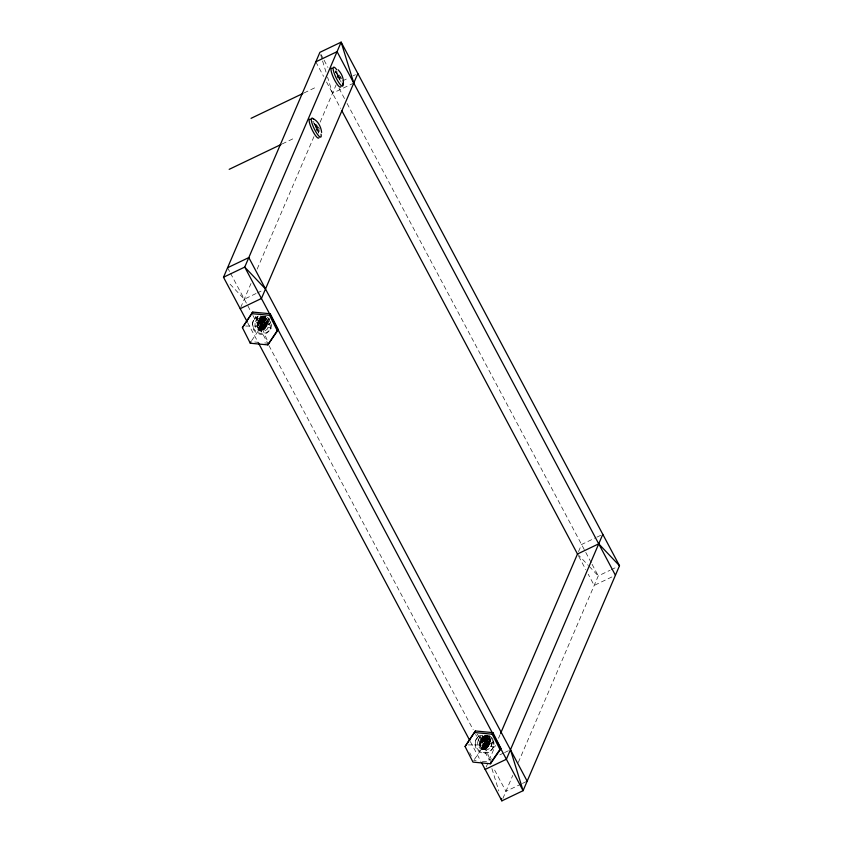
<?xml version="1.0" encoding="UTF-8"?>
<svg xmlns="http://www.w3.org/2000/svg" width="843" height="843" viewBox="0 0 843 843"><rect width="100%" height="100%" fill="white"/><g stroke="black" fill="none" stroke-linecap="round" stroke-linejoin="round"><path stroke-width="0.63" stroke-dasharray="4.21 3.16" d="M315.24 125.892L315.545 125.185L316.757 126.84L317.368 129.885L316.157 128.231M240.708 307.484L250.982 283.511M257.178 269.065L313.954 136.598M317.052 129.369L318.085 126.956M320.15 122.14L336.104 84.922M339.234 78.884L339.529 78.178L337.4 74.184L338.022 77.229M253.048 321.404L253.395 320.614M255.534 321.594L257.979 315.883A7.06 6.765 23.2 0 0 261.572 324.976A7.06 6.765 23.2 0 0 270.824 321.763A9.421 9.02 23.2 0 0 270.318 320.709M257.347 323.333L260.129 316.831M257.21 325.113L259.897 318.833M261.952 324.534L265.081 317.242M264.828 328.327L267.516 322.047M265.882 327.316L268.664 320.814M265.134 324.882L265.577 324.66A4.141 3.962 23.2 0 0 266.946 319.413A4.141 3.962 23.2 0 0 261.636 317.537L261.182 317.748A7.06 6.765 23.2 0 0 256.293 328.38A7.06 6.765 23.2 0 0 268.38 327.463L270.824 321.763M270.181 329.244A9.421 9.02 23.2 0 0 260.603 316.262A9.421 9.02 23.2 0 0 254.07 330.456A9.421 9.02 23.2 0 0 270.181 329.244L270.519 328.443M475.737 740.28L476.074 739.49M478.213 740.47L480.658 734.759A7.06 6.765 23.2 0 0 484.251 743.853A7.06 6.765 23.2 0 0 493.503 740.639L491.058 746.34A7.06 6.765 23.2 0 1 478.982 747.256A7.06 6.765 23.2 0 1 483.882 736.613A7.06 6.765 23.2 0 1 491.058 746.34M480.036 742.209L482.818 735.707A4.71 4.51 23.2 0 0 486.337 742.156A4.71 4.51 23.2 0 0 491.743 737.383M479.888 743.99L482.586 737.709M484.641 743.4L487.76 736.118M487.507 747.204L490.204 740.923M488.561 746.192L491.353 739.69M492.86 748.12L493.197 747.32M486.179 767.056L495.421 745.475M498.519 738.257L500.068 734.643M578.509 551.628L581.565 544.504L595.716 537.718M502.881 798.479L512.744 775.455M518.319 762.441L598.267 575.917L610.058 570.268M251.646 340.604L267.99 316.842M474.335 759.48L490.679 735.718M261.509 316.989L261.952 316.768A4.141 3.962 23.2 0 1 267.273 318.654A4.141 3.962 23.2 0 1 265.893 323.881A4.71 4.51 23.2 0 1 261.267 329.834A4.71 4.51 23.2 0 1 257.536 322.985A4.71 4.51 23.2 0 1 265.408 322.774L265.988 323.838L265.461 324.123A4.141 3.962 23.2 0 1 260.065 322.268A4.141 3.962 23.2 0 1 261.446 317.031A4.141 3.962 23.2 0 0 260.129 322.237A4.141 3.962 23.2 0 0 265.45 324.102M261.341 317.368L261.867 316.957M261.014 318.127L261.551 317.716A4.141 3.962 23.2 0 1 266.873 319.602A4.141 3.962 23.2 0 1 265.492 324.829L265.05 325.071A4.141 3.962 23.2 0 1 259.728 323.185A4.141 3.962 23.2 0 1 261.109 317.959M261.298 318.285L260.856 318.506A4.141 3.962 23.2 0 0 259.412 323.786A4.141 3.962 23.2 0 0 264.734 325.661L265.334 325.229A4.141 3.962 23.2 0 0 266.704 319.982A4.141 3.962 23.2 0 0 261.393 318.106L260.93 318.317A4.141 3.962 23.2 0 0 259.56 323.564A4.141 3.962 23.2 0 0 264.881 325.44M260.361 319.655L260.898 319.234A4.141 3.962 23.2 0 1 266.219 321.12A4.141 3.962 23.2 0 1 264.839 326.357L264.396 326.589M260.571 320.003L260.034 320.414A4.141 3.962 23.2 0 0 258.601 325.693A4.141 3.962 23.2 0 0 263.912 327.558L264.439 327.316A4.141 3.962 23.2 0 0 265.808 322.079A4.141 3.962 23.2 0 0 260.498 320.203M259.95 320.603L260.403 320.382A4.141 3.962 23.2 0 1 265.724 322.268A4.141 3.962 23.2 0 1 264.344 327.495L263.827 327.927M259.876 320.793L260.318 320.572A4.141 3.962 23.2 0 1 265.65 322.458A4.141 3.962 23.2 0 1 264.27 327.685M260.16 320.951L259.633 321.362A4.141 3.962 23.2 0 0 258.253 326.61A4.141 3.962 23.2 0 0 263.574 328.485M259.549 321.552L259.992 321.331A4.141 3.962 23.2 0 1 265.324 323.217A4.141 3.962 23.2 0 1 263.943 328.443M259.307 322.121L259.834 321.71M259.138 322.5L259.591 322.279A4.141 3.962 23.2 0 1 264.913 324.165A4.141 3.962 23.2 0 1 263.532 329.392L263.09 329.634A4.141 3.962 23.2 0 1 257.695 327.779A4.141 3.962 23.2 0 1 259.075 322.553M258.98 322.89L259.507 322.469A4.141 3.962 23.2 0 1 264.828 324.355A4.141 3.962 23.2 0 1 263.448 329.581L263.016 329.824M265.745 324.281L265.208 324.692A4.141 3.962 23.2 0 1 259.823 322.837A4.141 3.962 23.2 0 1 261.204 317.611L261.709 317.337A4.141 3.962 23.2 0 1 267.031 319.223A4.141 3.962 23.2 0 1 265.65 324.45M264.965 325.261L265.419 325.04A4.141 3.962 23.2 0 0 266.788 319.792A4.141 3.962 23.2 0 0 261.467 317.916M264.723 325.83L265.176 325.609A4.141 3.962 23.2 0 0 266.546 320.361A4.141 3.962 23.2 0 0 261.225 318.485L260.687 318.886A4.141 3.962 23.2 0 0 259.244 324.165A4.141 3.962 23.2 0 0 264.565 326.041L265.092 325.798M265.008 325.988L264.481 326.399A4.141 3.962 23.2 0 1 259.159 324.513A4.141 3.962 23.2 0 1 260.54 319.286L260.972 319.044A4.141 3.962 23.2 0 1 266.304 320.93A4.141 3.962 23.2 0 1 264.923 326.157M264.312 326.789L264.765 326.557A4.141 3.962 23.2 0 0 266.135 321.309A4.141 3.962 23.2 0 0 260.824 319.444M263.501 328.686L264.028 328.275M263.785 328.844L263.343 329.065A4.141 3.962 23.2 0 1 257.947 327.21A4.141 3.962 23.2 0 1 259.328 321.984M484.188 735.865L484.641 735.644A4.141 3.962 23.2 0 1 485.125 735.486M483.861 736.624L484.314 736.403A4.141 3.962 23.2 0 1 489.635 738.289A4.141 3.962 23.2 0 1 488.255 743.515L487.739 743.947M483.777 736.814L484.23 736.592A4.141 3.962 23.2 0 1 489.551 738.479A4.141 3.962 23.2 0 1 488.171 743.705M483.619 737.193L484.145 736.782A4.141 3.962 23.2 0 1 489.477 738.668A4.141 3.962 23.2 0 1 488.097 743.895L487.654 744.137M483.376 737.762L483.819 737.541A4.141 3.962 23.2 0 1 489.151 739.427A4.141 3.962 23.2 0 1 487.77 744.654M483.208 738.141L483.745 737.73A4.141 3.962 23.2 0 1 489.066 739.617A4.141 3.962 23.2 0 1 487.686 744.843M483.134 738.342L483.576 738.11A4.141 3.962 23.2 0 1 488.908 739.996A4.141 3.962 23.2 0 1 487.517 745.223M482.881 738.911L483.418 738.489A4.141 3.962 23.2 0 1 488.74 740.386A4.141 3.962 23.2 0 1 487.359 745.612L486.917 745.855M482.723 739.29L483.176 739.069A4.141 3.962 23.2 0 1 488.497 740.955A4.141 3.962 23.2 0 1 487.117 746.181M482.554 739.669L483.092 739.258A4.141 3.962 23.2 0 1 488.413 741.145A4.141 3.962 23.2 0 1 487.033 746.371M482.481 739.859L482.923 739.638A4.141 3.962 23.2 0 1 488.255 741.524A4.141 3.962 23.2 0 1 486.875 746.75L486.348 747.183M482.396 740.049L482.849 739.827A4.141 3.962 23.2 0 1 488.171 741.714L488.677 742.715A4.71 4.51 23.2 0 1 483.956 748.71A4.71 4.51 23.2 0 1 480.215 741.861A4.71 4.51 23.2 0 1 488.097 741.65A4.141 3.962 23.2 0 1 486.79 746.94M481.901 741.187L482.438 740.776A4.141 3.962 23.2 0 1 487.76 742.662A4.141 3.962 23.2 0 1 486.379 747.889L485.937 748.131M481.659 741.766L482.112 741.534A4.141 3.962 23.2 0 1 487.433 743.421A4.141 3.962 23.2 0 1 486.053 748.658L485.61 748.89M481.501 742.146L481.954 741.914A4.141 3.962 23.2 0 1 487.275 743.8A4.141 3.962 23.2 0 1 485.895 749.037L485.452 749.279M487.981 743.378L488.434 743.147A4.141 3.962 23.2 0 0 489.804 737.91A4.141 3.962 23.2 0 0 484.483 736.034L483.945 736.434A4.141 3.962 23.2 0 0 482.502 741.714A4.141 3.962 23.2 0 0 487.823 743.589L488.35 743.347M487.939 744.295L487.412 744.706A4.141 3.962 23.2 0 1 482.08 742.82A4.141 3.962 23.2 0 1 483.471 737.593L483.903 737.351A4.141 3.962 23.2 0 1 489.225 739.237A4.141 3.962 23.2 0 1 487.844 744.464M487.697 744.864L487.243 745.086A4.141 3.962 23.2 0 1 481.922 743.199A4.141 3.962 23.2 0 1 483.302 737.973M487.085 745.465L487.612 745.054A4.141 3.962 23.2 0 0 488.982 739.806A4.141 3.962 23.2 0 0 483.671 737.931M486.832 746.044L487.286 745.813A4.141 3.962 23.2 0 0 488.655 740.575A4.141 3.962 23.2 0 0 483.345 738.7M486.674 746.424L487.201 746.002A4.141 3.962 23.2 0 0 488.571 740.765A4.141 3.962 23.2 0 0 483.26 738.889M487.043 746.382L486.59 746.613A4.141 3.962 23.2 0 1 481.269 744.727A4.141 3.962 23.2 0 1 482.649 739.501M486.516 746.803L486.959 746.582A4.141 3.962 23.2 0 0 488.329 741.334A4.141 3.962 23.2 0 0 483.018 739.459M486.263 747.372L486.717 747.151A4.141 3.962 23.2 0 0 488.086 741.903A4.141 3.962 23.2 0 0 482.765 740.028L482.228 740.428A4.141 3.962 23.2 0 0 480.858 745.676A4.141 3.962 23.2 0 0 486.179 747.551L486.632 747.341M486.021 747.941L486.559 747.53A4.141 3.962 23.2 0 0 487.928 742.283A4.141 3.962 23.2 0 0 482.607 740.407L482.154 740.618A4.141 3.962 23.2 0 0 480.71 745.897A4.141 3.962 23.2 0 0 486.032 747.773M337.558 76.344L338.623 75.828M304.133 92.909L314.745 87.82M342.511 80.907L348.401 78.083M353.122 75.828L355.483 74.7M353.775 83.067L332.532 93.246L327.558 77.124M315.693 127.346L316.757 126.84M282.268 143.911L292.89 138.832M316.61 129.696L317.674 129.19M256.072 293.512L244.28 299.17L228.917 282.974M257.252 292.953L263.153 290.129M596.897 537.16L601.617 534.894M611.238 569.699L615.959 567.444M611.881 576.949L594.189 585.421L588.224 574.199M491.585 758.795L489.225 759.933L475.652 734.401M499.846 754.843L503.387 753.147M504.567 752.588L510.468 749.754M521.269 784.001L505.926 791.345L493.408 767.783M522.449 783.432L527.17 781.176M245.682 326.051L261.277 326.115L274.502 328.665M468.371 744.917L483.956 744.991L497.191 747.541M254.712 341.995L259.718 342.469M264.723 342.943L267.22 343.185M473.64 760.512L476.147 760.755M482.407 761.345L487.402 761.819M335.503 71.539L338.707 75.649L340.456 81.55M577.487 554.009L588.33 565.432M589.236 566.391L598.267 575.917L592.092 564.304M314.228 123.046L317.221 127.441L318.601 132.551M255.345 316.388L261.277 326.115L268.474 343.301M477.37 734.19L483.956 744.991L491.163 762.177M321.099 54.563L323.607 59.284M324.081 60.18L327.927 67.419M339.044 88.315L344.629 98.821M347.063 103.404L591.48 563.145M315.83 61.824L323.586 76.407M326.568 82.024L340.561 108.325M578.677 556.254L585.843 569.71M227.578 267.747L229.96 272.236M230.56 273.364L252.299 314.26M252.911 315.419L268.337 344.429M268.959 345.588L473.186 729.753M247.568 322.532L258.095 342.332M470.352 741.577L480.868 761.377M469.709 752.715L471.395 756.055M320.677 54.806L322.205 59.758M322.584 61.002L326.03 72.161M491.912 768.605L498.793 790.934M313.533 122.024A6.344 1.391 64.4 0 1 313.817 121.782M316.388 124.501A6.344 1.391 64.4 0 1 317.906 127.356M318.538 128.853A6.344 1.391 64.4 0 1 319.349 131.476M312.742 121.54A7.619 1.665 64.4 0 1 313.512 122.288M314.397 123.436A7.619 1.665 64.4 0 1 318.717 133.194M316.062 128.895A7.619 1.665 64.4 0 1 316.789 130.665M313.859 123.352A7.482 1.633 64.4 0 1 317.895 131.508M318.633 127.335A10.495 2.297 64.4 0 1 319.349 129M314.007 123.636A10.495 2.297 64.4 0 1 317.569 130.823M335.43 72.593A6.344 1.391 64.4 0 1 338.254 73.499A6.344 1.391 64.4 0 1 341.246 82.045M335.377 71.276A7.619 1.665 64.4 0 1 339.708 79.158M337.074 76.091A7.619 1.665 64.4 0 1 337.927 77.883M340.488 76.334A10.495 2.297 64.4 0 1 341.541 78.81M337.168 74.89A10.495 2.297 64.4 0 1 337.99 76.523M338.38 77.345A10.495 2.297 64.4 0 1 339.423 79.822M335.725 72.35A7.482 1.633 64.4 0 1 338.422 77.082M260.571 320.013A4.141 3.962 23.2 0 1 265.893 321.889A4.141 3.962 23.2 0 1 264.512 327.116M263.996 327.369A4.141 3.962 23.2 0 1 258.675 325.503A4.141 3.962 23.2 0 1 260.055 320.266M264.597 326.926A4.141 3.962 23.2 0 0 265.977 321.699A4.141 3.962 23.2 0 0 260.656 319.824L260.202 320.034A4.141 3.962 23.2 0 0 258.759 325.314A4.141 3.962 23.2 0 0 264.08 327.179L264.681 326.747A4.141 3.962 23.2 0 0 266.051 321.51A4.141 3.962 23.2 0 0 260.74 319.634L260.276 319.845A4.141 3.962 23.2 0 0 258.906 325.092A4.141 3.962 23.2 0 0 264.228 326.958M261.309 318.296A4.141 3.962 23.2 0 1 266.63 320.171A4.141 3.962 23.2 0 1 265.25 325.398M264.892 325.282A4.141 3.962 23.2 0 1 259.57 323.406A4.141 3.962 23.2 0 1 260.951 318.18M265.292 324.492A4.141 3.962 23.2 0 1 259.971 322.616A4.141 3.962 23.2 0 1 261.351 317.389M261.794 317.158A4.141 3.962 23.2 0 1 267.115 319.033A4.141 3.962 23.2 0 1 265.735 324.26M264.649 325.851A4.141 3.962 23.2 0 1 259.328 323.975A4.141 3.962 23.2 0 1 260.708 318.749M261.14 318.675A4.141 3.962 23.2 0 1 266.462 320.551A4.141 3.962 23.2 0 1 265.081 325.777M259.76 321.91A4.141 3.962 23.2 0 1 265.081 323.786A4.141 3.962 23.2 0 1 263.69 329.012L263.174 329.444A4.141 3.962 23.2 0 1 257.853 327.558A4.141 3.962 23.2 0 1 259.233 322.332L259.676 322.089A4.141 3.962 23.2 0 1 264.997 323.975A4.141 3.962 23.2 0 1 263.617 329.202M263.174 329.276A4.141 3.962 23.2 0 1 257.863 327.4A4.141 3.962 23.2 0 1 259.244 322.174M259.844 321.72A4.141 3.962 23.2 0 1 265.155 323.596A4.141 3.962 23.2 0 1 263.775 328.823M262.932 329.845A4.141 3.962 23.2 0 1 257.621 327.969A4.141 3.962 23.2 0 1 259.001 322.743M263.427 328.707A4.141 3.962 23.2 0 1 258.106 326.831A4.141 3.962 23.2 0 1 259.486 321.604M260.087 321.151A4.141 3.962 23.2 0 1 265.397 323.027A4.141 3.962 23.2 0 1 264.017 328.254M263.754 327.948A4.141 3.962 23.2 0 1 258.432 326.072A4.141 3.962 23.2 0 1 259.813 320.846M264.238 326.799A4.141 3.962 23.2 0 1 258.927 324.924A4.141 3.962 23.2 0 1 260.308 319.697M264.323 326.61A4.141 3.962 23.2 0 1 259.001 324.734A4.141 3.962 23.2 0 1 260.382 319.508M263.827 327.758A4.141 3.962 23.2 0 1 258.516 325.883A4.141 3.962 23.2 0 1 259.897 320.656M259.433 322.679A4.141 3.962 23.2 0 1 264.755 324.544A4.141 3.962 23.2 0 1 263.374 329.782M265.05 324.903A4.141 3.962 23.2 0 1 259.739 323.027A4.141 3.962 23.2 0 1 261.119 317.8M271.277 324.018A9.421 9.02 23.2 0 1 263.743 333.501A9.421 9.02 23.2 0 1 253.005 326.926A9.421 9.02 23.2 0 1 258.295 316.062M265.176 316.104A9.421 9.02 23.2 0 1 266.251 316.589M267.263 317.21A9.421 9.02 23.2 0 1 269.728 319.708M261.193 317.737A7.06 6.765 23.2 0 1 268.38 327.463M269.054 318.506A4.71 4.51 23.2 0 1 263.048 323.132A4.71 4.51 23.2 0 1 260.772 315.851M486.674 746.245A4.141 3.962 23.2 0 1 481.364 744.38A4.141 3.962 23.2 0 1 482.744 739.142M483.998 737.172A4.141 3.962 23.2 0 1 489.309 739.048A4.141 3.962 23.2 0 1 487.928 744.274M487.412 744.538A4.141 3.962 23.2 0 1 482.101 742.662A4.141 3.962 23.2 0 1 483.482 737.435M487.581 744.158A4.141 3.962 23.2 0 1 482.259 742.283A4.141 3.962 23.2 0 1 483.64 737.056M487.654 743.969A4.141 3.962 23.2 0 1 482.344 742.093A4.141 3.962 23.2 0 1 483.724 736.866M484.398 736.224A4.141 3.962 23.2 0 1 489.72 738.099A4.141 3.962 23.2 0 1 488.339 743.326M487.907 743.4A4.141 3.962 23.2 0 1 482.586 741.524A4.141 3.962 23.2 0 1 483.966 736.297M488.497 742.946A4.141 3.962 23.2 0 0 489.878 737.72A4.141 3.962 23.2 0 0 484.567 735.844L484.103 736.055A4.141 3.962 23.2 0 0 482.733 741.303A4.141 3.962 23.2 0 0 488.055 743.168L488.592 742.767A4.141 3.962 23.2 0 0 487.644 735.581M487.254 744.917A4.141 3.962 23.2 0 1 481.933 743.041A4.141 3.962 23.2 0 1 483.313 737.815M487.085 745.296A4.141 3.962 23.2 0 1 481.774 743.421A4.141 3.962 23.2 0 1 483.155 738.194M485.378 749.29A4.141 3.962 23.2 0 1 480.057 747.414A4.141 3.962 23.2 0 1 481.437 742.188M486.843 745.865A4.141 3.962 23.2 0 1 481.522 744A4.141 3.962 23.2 0 1 482.902 738.763M488.065 743.01A4.141 3.962 23.2 0 1 482.744 741.145A4.141 3.962 23.2 0 1 484.124 735.907M482.365 740.976A4.141 3.962 23.2 0 1 487.675 742.852A4.141 3.962 23.2 0 1 486.295 748.078M485.779 748.342A4.141 3.962 23.2 0 1 480.468 746.466A4.141 3.962 23.2 0 1 481.848 741.239M482.523 740.597A4.141 3.962 23.2 0 1 487.844 742.472A4.141 3.962 23.2 0 1 486.464 747.699M485.947 747.962A4.141 3.962 23.2 0 1 480.626 746.087A4.141 3.962 23.2 0 1 482.006 740.86M485.536 748.911A4.141 3.962 23.2 0 1 480.225 747.035A4.141 3.962 23.2 0 1 481.606 741.808M486.137 748.458A4.141 3.962 23.2 0 0 487.517 743.231A4.141 3.962 23.2 0 0 482.196 741.355L481.743 741.577A4.141 3.962 23.2 0 0 480.299 746.845A4.141 3.962 23.2 0 0 485.621 748.721L486.232 748.289A4.141 3.962 23.2 0 0 487.602 743.041A4.141 3.962 23.2 0 0 482.28 741.166L481.827 741.376A4.141 3.962 23.2 0 0 480.384 746.656A4.141 3.962 23.2 0 0 485.705 748.531M482.691 740.217A4.141 3.962 23.2 0 1 488.002 742.093A4.141 3.962 23.2 0 1 486.622 747.32M486.19 747.393A4.141 3.962 23.2 0 1 480.868 745.518A4.141 3.962 23.2 0 1 482.259 740.291M486.337 747.172A4.141 3.962 23.2 0 1 481.026 745.296A4.141 3.962 23.2 0 1 482.407 740.07M486.358 747.014A4.141 3.962 23.2 0 1 481.037 745.138A4.141 3.962 23.2 0 1 482.417 739.912M487.001 745.486A4.141 3.962 23.2 0 1 481.69 743.61A4.141 3.962 23.2 0 1 483.071 738.384M486.601 746.434A4.141 3.962 23.2 0 1 481.279 744.569A4.141 3.962 23.2 0 1 482.66 739.332M486.432 746.824A4.141 3.962 23.2 0 1 481.121 744.949A4.141 3.962 23.2 0 1 482.502 739.722M487.739 743.779A4.141 3.962 23.2 0 1 482.428 741.903A4.141 3.962 23.2 0 1 483.808 736.677M487.812 743.747A4.141 3.962 23.2 0 1 482.491 741.872A4.141 3.962 23.2 0 1 483.871 736.645M486.39 735.412A9.421 9.02 23.2 0 1 491.89 749.733A9.421 9.02 23.2 0 1 476.316 748.7A9.421 9.02 23.2 0 1 482.891 735.18M493.461 740.649A9.421 9.02 23.2 0 1 487.57 752.114A9.421 9.02 23.2 0 1 475.694 745.802A9.421 9.02 23.2 0 1 482.08 734.59M488.94 735.465A9.421 9.02 23.2 0 1 490.868 736.814M491.69 737.657A9.421 9.02 23.2 0 1 493.007 739.585M260.245 320.761L259.792 320.983A4.141 3.962 23.2 0 0 258.348 326.262A4.141 3.962 23.2 0 0 263.669 328.138L264.196 327.895A4.141 3.962 23.2 0 0 265.566 322.648A4.141 3.962 23.2 0 0 260.245 320.772M259.918 321.52L259.465 321.741A4.141 3.962 23.2 0 0 258.095 326.989A4.141 3.962 23.2 0 0 263.416 328.865L263.87 328.654A4.141 3.962 23.2 0 0 265.239 323.406A4.141 3.962 23.2 0 0 259.918 321.531M259.265 323.038L258.812 323.269A4.141 3.962 23.2 0 0 257.442 328.507A4.141 3.962 23.2 0 0 262.763 330.382L263.216 330.171A4.141 3.962 23.2 0 0 264.586 324.924A4.141 3.962 23.2 0 0 259.275 323.059M483.503 738.299L483.05 738.531A4.141 3.962 23.2 0 0 481.68 743.768A4.141 3.962 23.2 0 0 486.991 745.644L487.454 745.433A4.141 3.962 23.2 0 0 488.824 740.186A4.141 3.962 23.2 0 0 483.503 738.32"/><path stroke-width="1.26" d="M343.08 84.722C344.344 79.316 341.815 73.741 338.169 69.821M246.988 321.436L223.5 277.252L319.908 52.319L341.141 42.15L619.5 565.748L523.092 790.681L501.859 800.85L481.458 762.472M242.405 327.621L252.721 312.089L270.234 313.754L278.116 329.36L277.431 330.941L267.8 344.882L250.276 343.227L242.405 327.621L252.721 312.089M357.843 73.562L261.435 298.496L240.202 308.675M250.276 343.227L250.961 341.636M277.431 330.941L269.56 315.335L270.234 313.754M267.8 344.882L277.368 330.435M465.083 746.498L475.399 730.965L492.923 732.63L500.795 748.236L500.12 749.817L490.478 763.758L472.965 762.104L465.083 746.498L475.399 730.965M500.12 749.817L492.238 734.211L492.923 732.63M500.584 733.442L577.487 554.009L598.72 543.83L619.5 565.748M490.478 763.758L491.163 762.177M602.798 534.325L506.39 759.258L485.157 769.438M491.901 761.103L500.795 748.236M315.83 61.824L337.074 51.655L615.422 575.253M251.045 118.336L302.953 93.468M229.18 169.338L281.088 144.48M227.578 267.747L248.811 257.579L527.17 781.176M223.5 277.252L244.733 267.083L341.141 42.15L353.775 83.067M252.036 313.68L269.56 315.335M474.725 732.546L492.238 734.211M312.637 118.378C317.99 120.897 321.035 126.724 321.636 132.435M265.513 288.991L244.733 267.083L270.687 315.904M341.794 110.654L577.487 554.009M271.889 318.169L523.092 790.681L510.468 749.754M258.685 343.428L469.762 740.481M501.09 798.374L501.859 800.85M321.025 134.153A10.495 2.297 64.4 0 1 318.043 135.122A10.495 2.297 64.4 0 1 311.762 122.435A10.495 2.297 64.4 0 1 313.649 119.253M318.96 137.767A10.495 2.297 64.4 0 1 311.731 128.958A10.495 2.297 64.4 0 1 310.519 119.39M342.88 83.151A10.495 2.297 64.4 0 1 339.497 83.583A10.495 2.297 64.4 0 1 333.312 70.127A10.495 2.297 64.4 0 1 336.694 69.695M340.825 86.755A10.495 2.297 64.4 0 1 333.586 77.956A10.495 2.297 64.4 0 1 332.374 68.378"/></g></svg>
